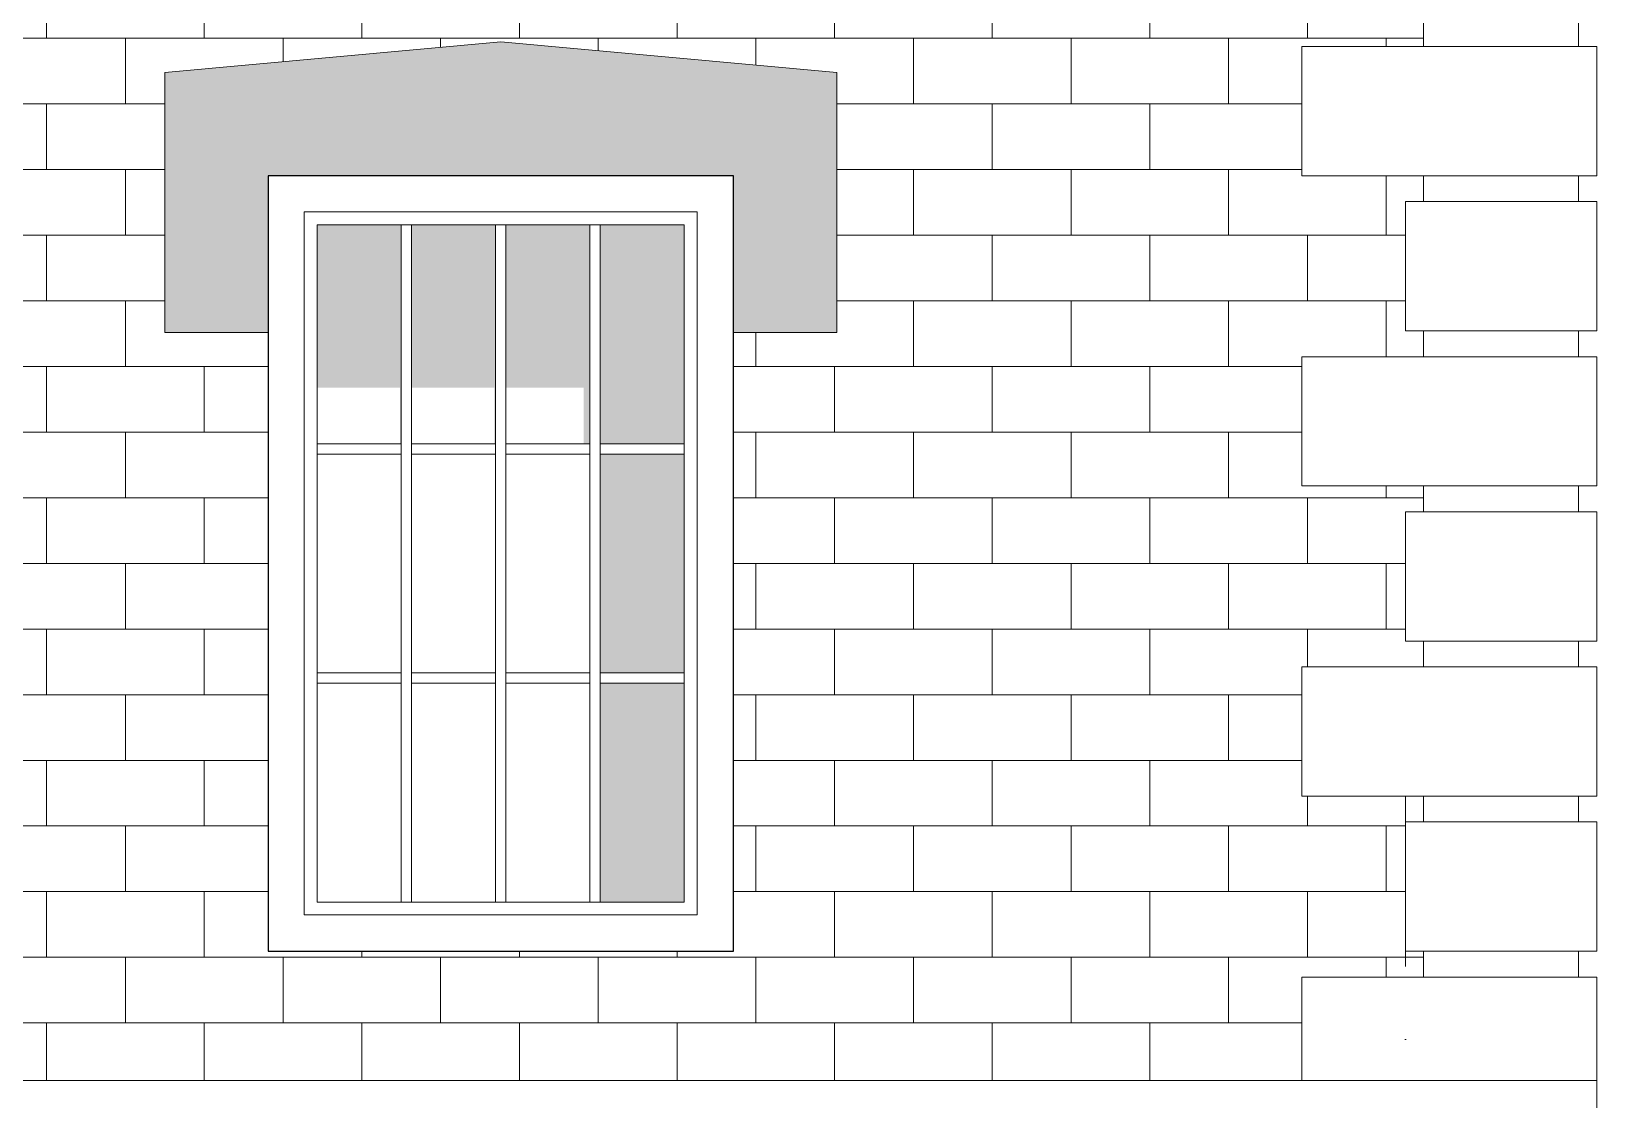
# Model space of a CAD drawing. Header units: feet. Extents: x -10410 to 374725, y -46422 to 88923.
# Drawn here: x 215942 to 218970, y 2469 to 4536 of the extents above; entities that cross this region are included whole.
import ezdxf

# ---------------------------------------------------------------- set-up
doc = ezdxf.new("R2010")
doc.units = ezdxf.units.FT
doc.header["$MEASUREMENT"] = 0
doc.linetypes.add('Штрихпунктирная', pattern=[670.277762, 352.777767, -176.388884, 0, -141.111112])
for name, color, linetype, lineweight in [('Интерьер - Мебель_Ном._пера__7', 7, 'Continuous', 20), ('Конструктив - Стены Несущие_Ном._пера__1', 7, 'Continuous', 20), ('Конструктив - Стены Несущие_Ном._пера__120', 7, 'Continuous', 5)]:
    doc.layers.add(name, color=color, linetype=linetype, lineweight=lineweight)
for name, color, linetype, lineweight, true_color in [('Конструктив - Стены Несущие_Ном._пера__107', 7, 'Continuous', 5, 0xaaaaaa), ('Конструктив - Стены Несущие_Ном._пера__87', 7, 'Continuous', 25, 0x6a6a6a), ('Элемент Модели - Оси_Ном._пера__94', 7, 'Continuous', 5, 0xdc4f00)]:
    doc.layers.add(name, color=color, linetype=linetype, lineweight=lineweight, true_color=true_color)

msp = doc.modelspace()

# ---------------------------------------------------------------- hatches: boundary and pattern name
at = {"layer": 'Конструктив - Стены Несущие_Ном._пера__107', "linetype": 'Continuous'}
h = msp.add_hatch(dxfattribs=at)
h.set_pattern_fill('ЧЕРЕПИЦА_02', color=256, style=0, pattern_type=2)
h.set_pattern_definition([(0, (211399.68, 3506.22), (0, 127), []), (90, (211399.68, 3506.22), (-304.8, 0), [127, -127]), (90, (211552.08, 3633.22), (-304.8, 0), [127, -127])])
h.paths.add_polyline_path([(204164.67985, 4506.22012), (204399.68, 4506.22012), (204399.68, 4256.22015), (204164.67985, 4256.21993), (204164.67985, 4206.22003), (204199.67972, 4206.22003), (204199.67972, 3956.22005), (204164.67985, 3956.22005), (204164.67985, 3906.21993), (204399.68, 3906.21993), (204399.68, 3656.22017), (204164.67985, 3656.22017), (204164.67985, 3606.22005), (204199.67972, 3606.22005), (204199.67972, 3356.22008), (204164.67985, 3356.22008), (204164.67985, 3306.22017), (204399.68, 3306.21996), (204399.68, 3056.21998), (204164.67985, 3056.21998), (204164.67985, 3006.22008), (204199.67972, 3006.22008), (204199.67972, 2756.2201), (204164.67985, 2756.2201), (204164.67985, 2706.21998), (204399.68, 2706.21998), (204399.68, 2456.22001), (204164.67985, 2456.22001), (204164.67985, 2406.2201), (204399.67978, 2406.21989), (204399.67978, 2156.22013), (204164.67985, 2156.21991), (204164.67985, 2106.22001), (204399.68, 2106.22001), (204399.68, 1856.22003), (212714.45195, 1856.22003), (212714.45195, 2106.22001), (212714.45195, 2126.91996), (212522.73968, 2126.91996), (212522.73968, 2506.22013), (218399.67991, 2506.22013), (218399.67991, 2706.2202), (218634.67985, 2706.21998), (218634.67985, 2756.2201), (218599.67997, 2756.2201), (218599.67997, 3006.22008), (218634.67985, 3006.22008), (218634.67985, 3056.21998), (218399.67991, 3056.21998), (218399.67991, 3306.21996), (218634.67985, 3306.21996), (218634.67985, 3356.22008), (218599.67997, 3356.22008), (218599.67997, 3606.22005), (218634.67985, 3606.22005), (218634.67985, 3656.21996), (218399.67991, 3656.21996), (218399.67991, 3906.21993), (218634.67985, 3906.21993), (218634.67985, 3956.22005), (218599.67997, 3956.22005), (218599.67997, 4206.22003), (218634.67985, 4206.22003), (218634.67985, 4256.21993), (218399.67991, 4256.21993), (218399.67991, 4506.22012), (218634.67985, 4506.22012), (218634.67985, 4556.22003), (218599.67997, 4556.22003), (218599.67997, 4806.22), (218634.67985, 4806.22), (218634.67985, 4856.22012), (218399.67991, 4856.22012), (218399.67991, 5106.2201), (218634.67985, 5106.2201), (218634.67985, 5156.22), (204164.67985, 5156.22), (204164.67985, 5106.2201), (204399.68, 5106.2201), (204399.68, 4856.22012), (204164.67985, 4856.22012), (204164.67985, 4806.22), (204199.67972, 4806.22), (204199.67972, 4556.22003), (204164.67985, 4556.22003)])
h.paths.add_polyline_path([(205049.22794, 3953.31005), (205049.22794, 2756.2201), (205949.22779, 2756.2201), (205949.22801, 3953.31005), (206149.22786, 3953.31005), (206149.22786, 4456.22021), (205499.22776, 4515.0862), (204849.22788, 4456.22021), (204849.22788, 3953.31005)], flags=0)
h.paths.add_polyline_path([(208048.78342, 3953.31005), (208048.78342, 2756.2201), (208948.78328, 2756.2201), (208948.78349, 3953.31005), (209148.78334, 3953.31005), (209148.78334, 4456.22021), (208498.78324, 4515.0862), (207848.78336, 4456.22021), (207848.78336, 3953.31005)], flags=0)
h.paths.add_polyline_path([(210649.22993, 3953.31005), (210849.23, 3953.31005), (210849.23, 2756.2201), (211749.23007, 2756.2201), (211749.23007, 3953.31005), (211949.22991, 3953.31005), (211949.22991, 4456.22021), (211299.22982, 4515.0862), (210649.22993, 4456.22021)], flags=0)
h.paths.add_polyline_path([(212249.42342, 3953.30983), (212449.42348, 3953.30983), (212449.42348, 2756.2201), (213349.42334, 2756.2201), (213349.42355, 3953.30983), (213549.4234, 3953.30983), (213549.4234, 4456.22), (212899.4233, 4515.08598), (212249.42342, 4456.22)], flags=0)
h.paths.add_polyline_path([(214649.68487, 3953.30983), (214649.68487, 2756.2201), (215549.68494, 2756.2201), (215549.68494, 3953.30983), (215749.68478, 3953.30983), (215749.68478, 4456.22), (215099.68469, 4515.08598), (214449.6848, 4456.22), (214449.6848, 3953.30983)], flags=0)
h.paths.add_polyline_path([(216200.14258, 4456.22), (216200.14258, 3953.30983), (216400.14264, 3953.30983), (216400.14264, 2756.2201), (217300.1425, 2756.2201), (217300.14271, 3953.30983), (217500.14256, 3953.30983), (217500.14256, 4456.22), (216850.14246, 4515.08598)], flags=0)
at = {"layer": 'Конструктив - Стены Несущие_Ном._пера__120', "linetype": 'Continuous', "lineweight": 0, "true_color": 0x000000}
for points in [[(216400.14264, 4256.21993), (217300.14264, 4256.21993), (217300.14264, 3953.30989), (217500.14264, 3953.30989), (217500.14264, 4456.21993), (216850.1424, 4515.08599), (216200.14264, 4456.21997), (216200.14264, 3953.30989), (216400.14264, 3953.30989)], [(216495.14264, 3846.09806), (216655.14267, 3846.09804), (216655.14267, 3737.88661), (216657.64265, 3737.8866), (216657.64265, 4161.21994), (216495.14265, 4161.21994)], [(216840.14264, 4161.21994), (216677.64264, 4161.21993), (216677.64266, 3846.09805), (216837.64266, 3846.09802), (216837.64266, 3737.88662), (216840.14264, 3737.8866)], [(216860.14263, 3846.09801), (217010.1427, 3846.09807), (217010.1427, 3737.88663), (217022.64264, 3737.8866), (217022.64264, 4161.21993), (216860.14264, 4161.21993)], [(217205.14264, 3737.8866), (217205.14264, 4161.21993), (217042.64264, 4161.21993), (217042.64264, 3737.8866)], [(217205.14264, 3294.55327), (217205.14264, 3717.8866), (217042.64264, 3717.8866), (217042.64264, 3294.55327)], [(217205.14264, 2851.21994), (217205.14264, 3274.55327), (217042.64264, 3274.55327), (217042.64264, 2851.21994)]]:
    msp.add_hatch(color=18, dxfattribs=at).paths.add_polyline_path(points)

# ---------------------------------------------------------------- linework, layer by layer
at = {"layer": 'Интерьер - Мебель_Ном._пера__7', "linetype": 'Continuous'}
for p, q in [((218634.67988, 4506.22003), (218634.67988, 4556.22003)), ((218934.67988, 4506.22003), (218934.67988, 4556.22003)), ((218399.67988, 4506.22003), (218969.67988, 4506.22003)), ((218399.67988, 4256.22003), (218399.67988, 4506.22003)), ((218969.67988, 4256.22003), (218969.67988, 4506.22003)), ((218399.67988, 4256.22003), (218969.67988, 4256.22003)), ((218634.67988, 4206.22003), (218634.67988, 4256.22003)), ((218934.67988, 4206.22003), (218934.67988, 4256.22003)), ((218599.67988, 4206.22003), (218969.67988, 4206.22003)), ((218599.67988, 3956.22003), (218599.67988, 4206.22003)), ((218969.67988, 3956.22003), (218969.67988, 4206.22003)), ((218599.67988, 3956.22003), (218969.67988, 3956.22003)), ((218634.67988, 3906.22003), (218634.67988, 3956.22003)), ((218934.67988, 3906.22003), (218934.67988, 3956.22003)), ((218399.67988, 3906.22003), (218969.67988, 3906.22003)), ((218399.67988, 3656.22003), (218399.67988, 3906.22003)), ((218969.67988, 3656.22003), (218969.67988, 3906.22003)), ((218399.67988, 3656.22003), (218969.67988, 3656.22003)), ((218634.67988, 3606.22003), (218634.67988, 3656.22003)), ((218934.67988, 3606.22003), (218934.67988, 3656.22003)), ((218599.67988, 3606.22003), (218969.67988, 3606.22003)), ((218599.67988, 3356.22003), (218599.67988, 3606.22003)), ((218969.67988, 3356.22003), (218969.67988, 3606.22003)), ((218599.67988, 3356.22003), (218969.67988, 3356.22003)), ((218634.67988, 3306.22003), (218634.67988, 3356.22003)), ((218934.67988, 3306.22003), (218934.67988, 3356.22003)), ((218399.67988, 3306.22003), (218969.67988, 3306.22003)), ((218399.67988, 3056.22003), (218399.67988, 3306.22003)), ((218969.67988, 3056.22003), (218969.67988, 3306.22003)), ((218399.67988, 3056.22003), (218969.67988, 3056.22003)), ((218634.67988, 3006.22003), (218634.67988, 3056.22003)), ((218934.67988, 3006.22003), (218934.67988, 3056.22003)), ((218599.67988, 3006.22003), (218969.67988, 3006.22003)), ((218599.67988, 2756.22003), (218599.67988, 3006.22003)), ((218969.67988, 2756.22003), (218969.67988, 3006.22003)), ((218599.67988, 2756.22003), (218969.67988, 2756.22003)), ((218634.67988, 2706.22003), (218634.67988, 2756.22003)), ((218934.67988, 2706.22003), (218934.67988, 2756.22003)), ((218399.67988, 2706.22003), (218969.67988, 2706.22003)), ((218399.67988, 2506.22003), (218399.67988, 2706.22003)), ((218969.67988, 2506.22003), (218969.67988, 2706.22003))]:
    msp.add_line(p, q, dxfattribs=at)
at = {"layer": 'Конструктив - Стены Несущие_Ном._пера__1', "linetype": 'Continuous'}
for p, q in [((216850.1424, 4515.08599), (216200.14264, 4456.21997)), ((217500.14264, 4456.21993), (216850.1424, 4515.08599)), ((217500.14264, 3953.30989), (217500.14264, 4456.21993)), ((216400.14264, 4256.21993), (217300.14264, 4256.21993)), ((216400.14264, 3953.30989), (216400.14264, 4256.21993)), ((217300.14264, 4256.21993), (217300.14264, 3953.30989)), ((216200.14264, 3953.30989), (216400.14264, 3953.30989)), ((217300.14264, 3953.30989), (217500.14264, 3953.30989))]:
    msp.add_line(p, q, dxfattribs=at)
at = {"layer": 'Конструктив - Стены Несущие_Ном._пера__120', "linetype": 'Continuous'}
for p, q in [((216200.14264, 3953.30989), (216200.14264, 4456.21997)), ((216470.14264, 4186.21993), (216470.14264, 2826.21993)), ((217230.14264, 4186.21993), (216470.14264, 4186.21993)), ((217230.14264, 2826.21993), (217230.14264, 4186.21993)), ((216495.14264, 2851.21993), (216495.14264, 4161.21993)), ((216495.14264, 4161.21993), (217205.14264, 4161.21993)), ((216657.64264, 4161.21993), (216657.64264, 3737.8866)), ((216677.64264, 3737.8866), (216677.64264, 4161.21993)), ((216840.14264, 4161.21993), (216840.14264, 3737.8866)), ((216860.14264, 3737.8866), (216860.14264, 4161.21993)), ((217022.64264, 4161.21993), (217022.64264, 3737.8866)), ((217042.64264, 3737.8866), (217042.64264, 4161.21993)), ((217205.14264, 4161.21993), (217205.14264, 2851.21993)), ((216657.64264, 3737.8866), (216495.14264, 3737.8866)), ((216657.64264, 3717.8866), (216657.64264, 3737.8866)), ((216840.14264, 3737.8866), (216677.64264, 3737.8866)), ((216677.64264, 3737.8866), (216677.64264, 3717.8866)), ((216840.14264, 3717.8866), (216840.14264, 3737.8866)), ((217022.64264, 3737.8866), (216860.14264, 3737.8866)), ((216860.14264, 3737.8866), (216860.14264, 3717.8866)), ((217022.64264, 3717.8866), (217022.64264, 3737.8866)), ((217205.14264, 3737.8866), (217042.64264, 3737.8866)), ((217042.64264, 3737.8866), (217042.64264, 3717.8866)), ((216495.14264, 3717.8866), (216657.64264, 3717.8866)), ((216657.64264, 3717.8866), (216657.64264, 3294.55327)), ((216677.64264, 3294.55327), (216677.64264, 3717.8866)), ((216677.64264, 3717.8866), (216840.14264, 3717.8866)), ((216840.14264, 3717.8866), (216840.14264, 3294.55327)), ((216860.14264, 3294.55327), (216860.14264, 3717.8866)), ((216860.14264, 3717.8866), (217022.64264, 3717.8866)), ((217022.64264, 3717.8866), (217022.64264, 3294.55327)), ((217042.64264, 3294.55327), (217042.64264, 3717.8866)), ((217042.64264, 3717.8866), (217205.14264, 3717.8866)), ((216657.64264, 3294.55327), (216495.14264, 3294.55327)), ((216495.14264, 3274.55327), (216657.64264, 3274.55327)), ((216657.64264, 3274.55327), (216657.64264, 3294.55327)), ((216657.64264, 3274.55327), (216657.64264, 2851.21993)), ((216840.14264, 3294.55327), (216677.64264, 3294.55327)), ((216677.64264, 3294.55327), (216677.64264, 3274.55327)), ((216677.64264, 2851.21993), (216677.64264, 3274.55327)), ((216677.64264, 3274.55327), (216840.14264, 3274.55327)), ((216840.14264, 3274.55327), (216840.14264, 3294.55327)), ((216840.14264, 3274.55327), (216840.14264, 2851.21993)), ((217022.64264, 3294.55327), (216860.14264, 3294.55327)), ((216860.14264, 3294.55327), (216860.14264, 3274.55327)), ((216860.14264, 2851.21993), (216860.14264, 3274.55327)), ((216860.14264, 3274.55327), (217022.64264, 3274.55327)), ((217022.64264, 3274.55327), (217022.64264, 3294.55327)), ((217022.64264, 3274.55327), (217022.64264, 2851.21993)), ((217205.14264, 3294.55327), (217042.64264, 3294.55327)), ((217042.64264, 3294.55327), (217042.64264, 3274.55327)), ((217042.64264, 2851.21993), (217042.64264, 3274.55327)), ((217042.64264, 3274.55327), (217205.14264, 3274.55327)), ((217205.14264, 2851.21993), (216495.14264, 2851.21993)), ((216470.14264, 2826.21993), (217230.14264, 2826.21993)), ((218969.67988, 2506.22003), (212522.7396, 2506.22003)), ((218969.67988, 2126.92002), (218969.67988, 2506.22003))]:
    msp.add_line(p, q, dxfattribs=at)
at = {"layer": 'Конструктив - Стены Несущие_Ном._пера__87', "linetype": 'Continuous'}
for p, q in [((217300.14264, 4256.21993), (216400.14264, 4256.21993)), ((216400.14264, 4256.21993), (216400.14264, 2756.21993)), ((217300.14264, 2756.21993), (217300.14264, 4256.21993)), ((216400.14264, 2756.21993), (217300.14264, 2756.21993))]:
    msp.add_line(p, q, dxfattribs=at)
at = {"layer": 'Элемент Модели - Оси_Ном._пера__94', "linetype": 'Штрихпунктирная'}
msp.add_line((218599.67988, 2056.22003), (218599.67988, 3056.22003), dxfattribs=at)

doc.saveas('drawing.dxf')
